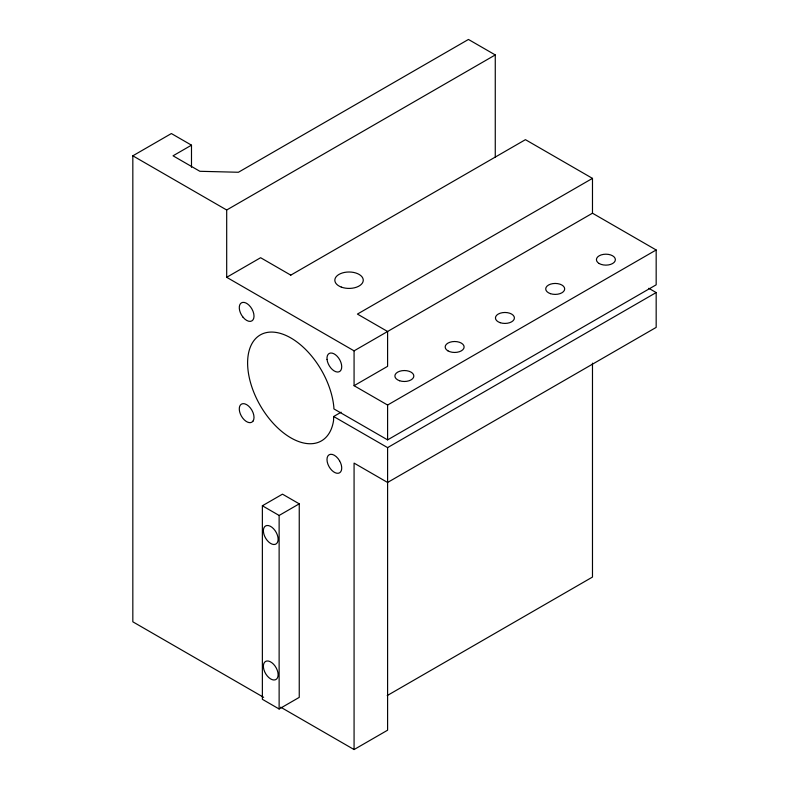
<?xml version="1.0" encoding="UTF-8"?>
<svg xmlns="http://www.w3.org/2000/svg" width="789" height="789" viewBox="0 0 789 789"><rect width="100%" height="100%" fill="white"/><g stroke="black" fill="none" stroke-linecap="round" stroke-linejoin="round"><path stroke-width="1.18" d="M341.124 412.203L333.658 416.513L333.56 420.547A61.167 35.318 60 0 1 266.544 415.172A61.167 35.318 60 0 1 268.724 332.218A61.167 35.318 60 0 1 333.895 407.706L333.865 408.88L387.596 439.877L656.172 284.819L656.172 249.975L592.48 213.208L354.074 350.849L226.69 277.304L226.69 210.002L495.265 54.934L495.265 157.08M263.654 697.348L132.828 621.811L132.828 155.808L171.371 133.548L191.49 145.166L191.49 167.298M191.49 145.166L173.047 155.808L199.864 171.292L238.416 172.258L468.449 39.45L495.265 54.934M226.69 277.304L260.617 257.717L290.786 275.134M290.48 275.312L525.435 139.663L592.48 178.373L592.48 213.208M592.48 178.373L357.427 314.081L387.596 331.498L387.596 366.333L354.074 385.693L354.074 350.849M354.074 385.693L387.596 405.043L656.172 249.975M262.372 505.769L282.482 494.161L299.248 503.836L299.248 697.377L279.128 708.995L262.372 699.31L262.372 505.769L279.128 515.454L299.248 503.836M387.596 447.619L656.172 292.561L656.172 327.396L387.596 482.464L354.074 463.104L354.074 749.55L387.596 730.2L387.596 447.619L333.658 416.513M387.202 695.582L592.48 577.065L592.48 363.157M648.775 288.291L656.172 292.561M132.828 155.808L226.69 210.002M280.677 707.181L354.074 749.55M387.596 405.043L387.596 439.877M279.128 515.454L279.128 708.995M253.032 421.099L251.859 422.184A10.435 6.026 60 0 1 241.434 416.168A10.435 6.026 60 0 1 241.434 404.126L242.963 403.652A10.435 6.026 60 0 1 251.859 410.142A10.435 6.026 60 0 1 253.032 421.099M242.963 317.129L241.434 314.89A10.435 6.026 60 0 1 241.434 302.848A10.435 6.026 60 0 1 251.859 308.874L253.032 311.31A10.435 6.026 60 0 1 251.859 320.916A10.435 6.026 60 0 1 242.963 317.129M339.566 460.776L338.037 458.547A10.435 6.026 60 0 0 329.141 454.76A10.435 6.026 60 0 0 327.968 464.356L329.141 466.802A10.435 6.026 60 0 0 339.566 472.818A10.435 6.026 60 0 0 339.566 460.776M341.331 287.107A14.222 8.215 0 0 0 363.246 280.618A14.222 8.215 0 0 0 342.544 272.905A14.222 8.215 0 0 0 341.331 287.107M263.447 531.964A10.435 6.026 60 0 0 275.292 544.331A10.435 6.026 60 0 0 273.517 528.699A10.435 6.026 60 0 0 263.447 531.964M263.457 667.524A10.435 6.026 60 0 0 275.341 679.793A10.435 6.026 60 0 0 273.458 664.111A10.435 6.026 60 0 0 263.457 667.524M327.041 359.409A10.435 6.026 60 0 0 338.846 371.866A10.435 6.026 60 0 0 337.179 356.283A10.435 6.026 60 0 0 327.041 359.409M399.619 380.752A9.478 5.474 0 0 0 413.84 376.018A9.478 5.474 0 0 0 399.619 371.274A9.478 5.474 0 0 0 399.619 380.752M447.935 350.849A9.478 5.474 0 0 0 463.794 348.403A9.478 5.474 0 0 0 452.186 341.696A9.478 5.474 0 0 0 447.935 350.849M500.177 322.691A9.478 5.474 0 0 0 514.408 317.947A9.478 5.474 0 0 0 500.177 313.213A9.478 5.474 0 0 0 500.177 322.691M550.466 293.666A9.478 5.474 0 0 0 564.687 288.922A9.478 5.474 0 0 0 550.466 284.178A9.478 5.474 0 0 0 550.466 293.666M599.186 263.526A9.478 5.474 0 0 0 615.055 261.07A9.478 5.474 0 0 0 603.437 254.374A9.478 5.474 0 0 0 599.186 263.526"/></g></svg>
